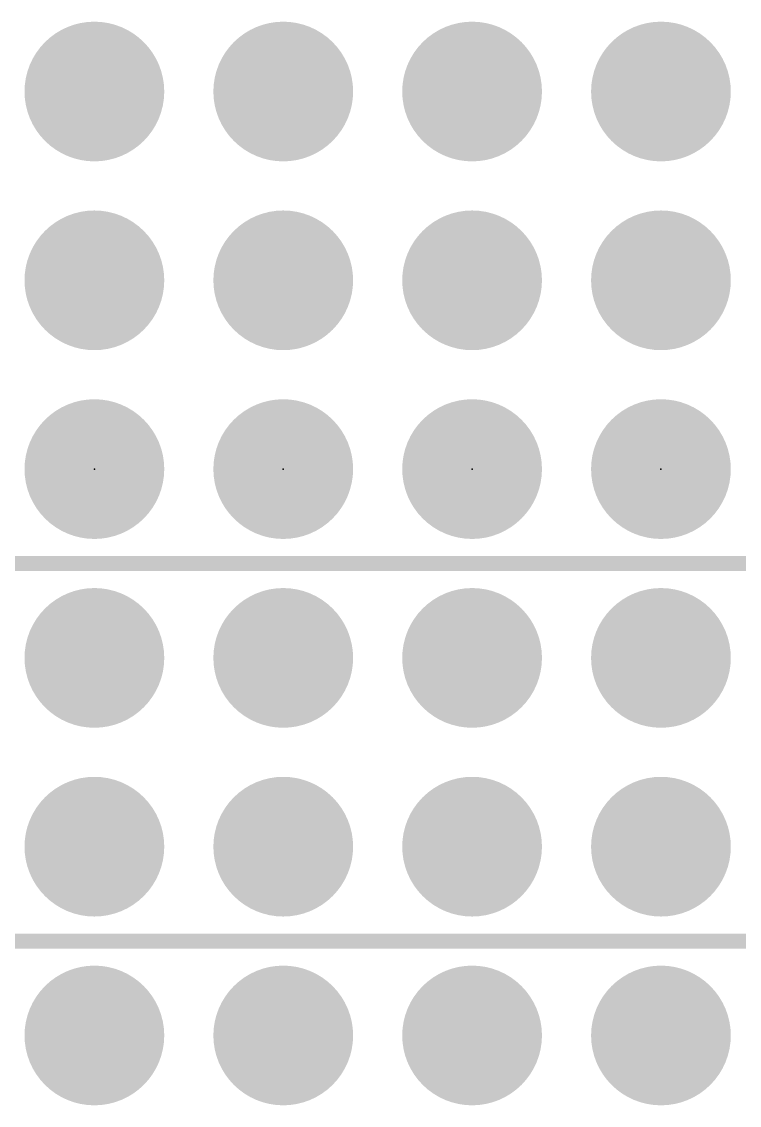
# Model space of a CAD drawing. Extents: x 0 to 108, y -11 to 121.
# Drawn here: x 67.6 to 77.25, y 47.32 to 61.9 of the extents above; entities that cross this region are included whole.
import ezdxf

# ---------------------------------------------------------------- set-up
doc = ezdxf.new("R2010")
doc.units = 0
for name, color, linetype in [('17', 110, 'CONTINUOUS'), ('21', 41, 'CONTINUOUS'), ('22', 40, 'CONTINUOUS'), ('23', 53, 'CONTINUOUS'), ('51', 53, 'CONTINUOUS')]:
    doc.layers.add(name, color=color, linetype=linetype)

# ---------------------------------------------------------------- blocks, each defined once
blk = doc.blocks.new('RECT')
blk.add_solid([(-0.5, -0.5), (0.5, -0.5), (-0.5, 0.5), (0.5, 0.5)])
blk = doc.blocks.new('ROUNDP')
at = {"const_width": 0.5}
blk.add_lwpolyline([(0, -0.25, 1), (0, 0.25, 1), (0, -0.25)], format="xyb", dxfattribs=at)

msp = doc.modelspace()

# ---------------------------------------------------------------- linework, layer by layer
at = {"layer": '21', "const_width": 0.2032}
for points in [[(77.47, 54.61), (1.27, 54.61)], [(77.47, 49.53), (1.27, 49.53)]]:
    msp.add_lwpolyline(points, dxfattribs=at)
at = {"layer": '22', "const_width": 0.2032}
for points in [[(1.27, 54.61), (77.47, 54.61)], [(1.27, 49.53), (77.47, 49.53)]]:
    msp.add_lwpolyline(points, dxfattribs=at)
at = {"layer": '23'}
for p in [(68.58, 55.88), (71.12, 55.88), (73.66, 55.88), (76.2, 55.88)]:
    msp.add_point(p, dxfattribs=at)

# ---------------------------------------------------------------- block references
at = {"layer": '17', "xscale": 1.8796, "yscale": 1.8796}
for p, rotation in [((68.58, 60.96), 180), ((71.12, 60.96), 180), ((73.66, 60.96), 180), ((76.2, 60.96), 180), ((68.58, 58.42), 180), ((71.12, 58.42), 180), ((73.66, 58.42), 180), ((76.2, 58.42), 180), ((68.58, 55.88), 180), ((71.12, 55.88), 180), ((73.66, 55.88), 180), ((76.2, 55.88), 180), ((68.58, 53.34), 90), ((71.12, 53.34), 90), ((73.66, 53.34), 90), ((76.2, 53.34), 90), ((68.58, 50.8), 90), ((71.12, 50.8), 90), ((73.66, 50.8), 90), ((76.2, 50.8), 90), ((68.58, 48.26), 180), ((71.12, 48.26), 180), ((73.66, 48.26), 180), ((76.2, 48.26), 180)]:
    msp.add_blockref('ROUNDP', p, dxfattribs=dict(at, rotation=rotation))
at = {"layer": '51', "xscale": 0.508, "yscale": 0.508, "rotation": 90}
for p in [(68.58, 60.96), (71.12, 60.96), (73.66, 60.96), (76.2, 60.96), (68.58, 58.42), (71.12, 58.42), (73.66, 58.42), (76.2, 58.42), (68.58, 55.88), (71.12, 55.88), (73.66, 55.88), (76.2, 55.88), (68.58, 48.26), (71.12, 48.26), (73.66, 48.26), (76.2, 48.26)]:
    msp.add_blockref('RECT', p, dxfattribs=at)
at = {"layer": '51', "xscale": 0.508, "yscale": 0.508}
for p in [(68.58, 53.34), (71.12, 53.34), (73.66, 53.34), (76.2, 53.34), (68.58, 50.8), (71.12, 50.8), (73.66, 50.8), (76.2, 50.8)]:
    msp.add_blockref('RECT', p, dxfattribs=at)

doc.saveas('drawing.dxf')
